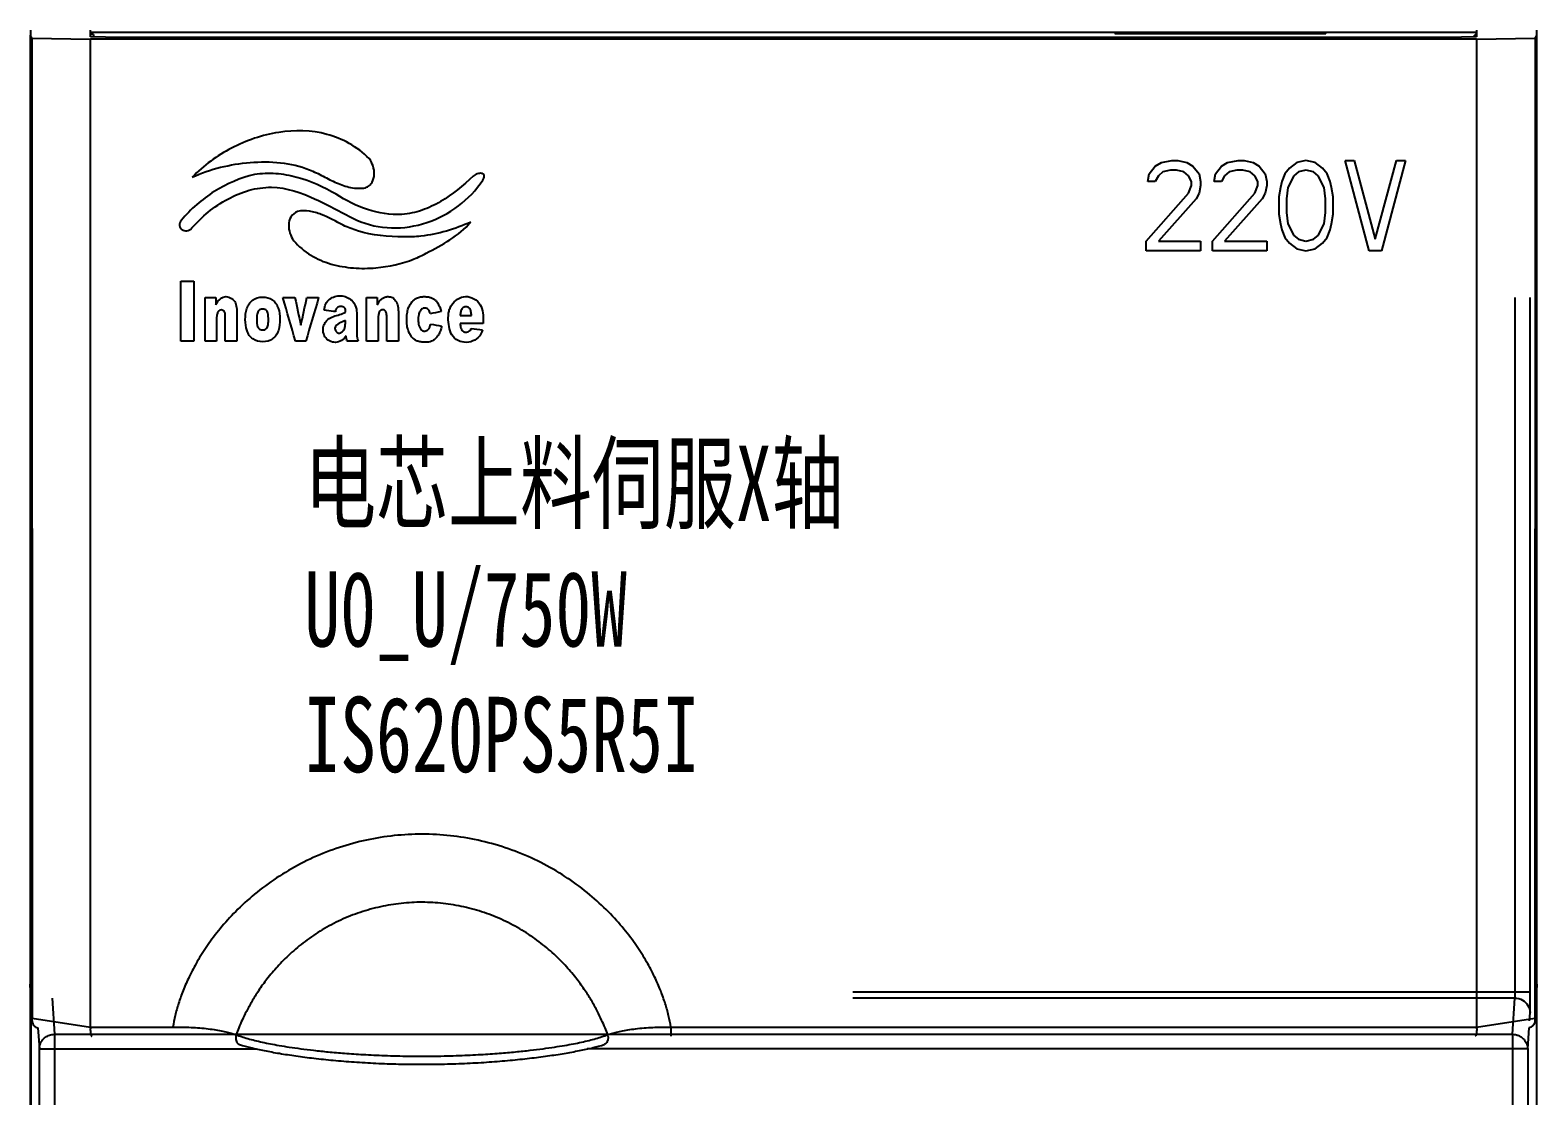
# Model space of a CAD drawing. Header units: millimetres. Extents: x 336 to 12810, y -1577 to 4105.
# Drawn here: x 7592.1 to 7642.1, y 1803.1 to 1838.4 of the extents above; entities that cross this region are included whole.
import ezdxf

# ---------------------------------------------------------------- set-up
doc = ezdxf.new("R2010")
doc.units = ezdxf.units.MM
doc.layers.add('03___PRT_ALL_CURVES', color=7, linetype='Continuous')
doc.layers.add('20_ALL_FEATURES', color=7, linetype='Continuous')
doc.styles.add('宋', font='', dxfattribs={"width": 0.7})
doc.styles.add('样式 8', font='arial.ttf', dxfattribs={"width": 0.6, "height": 2.5})
doc.styles.get('宋').set_extended_font_data('SimSun')

msp = doc.modelspace()

# ---------------------------------------------------------------- linework, layer by layer
at = {"color": 7, "linetype": 'Continuous'}
for p, q in [((7592.084, 1838.253), (7592.084, 1679.358)), ((7592.137, 1838.164), (7592.084, 1838.253)), ((7592.084, 1838.253), (7592.094, 1838.253)), ((7592.094, 1838.431), (7592.094, 1838.253)), ((7592.137, 1838.164), (7592.154, 1805.645)), ((7592.137, 1838.164), (7594.084, 1838.135)), ((7594.084, 1838.207), (7594.084, 1838.431)), ((7640.084, 1838.358), (7594.084, 1838.358)), ((7594.184, 1838.284), (7594.084, 1838.284)), ((7595.084, 1838.192), (7594.084, 1838.207)), ((7594.084, 1805.358), (7594.084, 1838.135)), ((7640.084, 1838.135), (7594.084, 1838.135)), ((7594.184, 1838.284), (7594.184, 1838.206)), ((7639.084, 1838.192), (7595.084, 1838.192)), ((7628.084, 1838.358), (7628.084, 1838.32)), ((7628.084, 1838.32), (7635.084, 1838.32)), ((7635.084, 1838.358), (7635.084, 1838.32)), ((7640.084, 1838.207), (7639.084, 1838.192)), ((7640.049, 1838.284), (7639.97, 1838.206)), ((7640.048, 1838.208), (7640.049, 1838.284)), ((7640.084, 1838.284), (7640.049, 1838.284)), ((7640.084, 1838.431), (7640.084, 1838.207)), ((7640.084, 1838.135), (7642.031, 1838.164)), ((7640.084, 1838.135), (7640.084, 1805.358)), ((7642.031, 1838.164), (7642.015, 1805.645)), ((7642.031, 1838.164), (7642.084, 1838.253)), ((7642.074, 1838.431), (7642.074, 1838.253)), ((7642.084, 1838.253), (7642.074, 1838.253)), ((7642.084, 1679.358), (7642.084, 1838.253)), ((7641.366, 1806.512), (7641.366, 1829.558)), ((7641.866, 1806.512), (7641.866, 1829.558)), ((7592.085, 1806.761), (7592.084, 1806.78)), ((7592.154, 1805.567), (7592.084, 1806.78)), ((7592.153, 1805.567), (7592.085, 1806.761)), ((7641.866, 1806.512), (7619.384, 1806.512)), ((7642.084, 1806.78), (7642.015, 1805.567)), ((7642.084, 1806.761), (7642.02, 1805.645)), ((7642.084, 1806.78), (7642.084, 1806.761)), ((7592.811, 1806.319), (7592.89, 1805.118)), ((7641.357, 1806.319), (7619.384, 1806.319)), ((7641.279, 1805.118), (7641.357, 1806.319)), ((7592.084, 1805.858), (7592.123, 1805.858)), ((7592.123, 1796.858), (7592.123, 1805.858)), ((7594.084, 1805.348), (7592.154, 1805.645)), ((7592.154, 1805.567), (7592.154, 1805.55)), ((7642.015, 1805.645), (7640.084, 1805.348)), ((7641.839, 1805.562), (7641.857, 1805.836)), ((7642.015, 1805.567), (7642.014, 1805.55)), ((7592.344, 1805.331), (7592.39, 1804.635)), ((7592.89, 1805.118), (7641.279, 1805.118)), ((7592.89, 1805.118), (7592.89, 1787.498)), ((7594.084, 1805.358), (7596.821, 1805.358)), ((7613.348, 1805.358), (7640.084, 1805.358)), ((7613.348, 1805.358), (7613.348, 1805.058)), ((7641.279, 1805.118), (7641.279, 1679.664)), ((7641.779, 1804.635), (7641.824, 1805.331)), ((7592.39, 1804.635), (7599.596, 1804.635)), ((7592.39, 1787.998), (7592.39, 1804.635)), ((7641.779, 1804.635), (7610.572, 1804.635)), ((7641.779, 1804.635), (7641.779, 1679.664))]:
    msp.add_line(p, q, dxfattribs=at)
for points, start_tangent, end_tangent in [([(7613.348, 1805.358), (7613.272, 1805.736), (7613.16, 1806.137), (7613.008, 1806.565), (7612.806, 1807.025), (7612.543, 1807.522), (7612.209, 1808.052), (7611.791, 1808.607), (7611.276, 1809.179), (7610.653, 1809.75), (7609.929, 1810.29), (7609.131, 1810.763), (7608.283, 1811.15), (7607.399, 1811.444), (7606.49, 1811.642), (7605.564, 1811.743), (7604.632, 1811.745), (7603.705, 1811.647), (7602.795, 1811.451), (7601.911, 1811.16), (7601.061, 1810.776), (7600.26, 1810.304), (7599.533, 1809.765), (7598.905, 1809.192), (7598.387, 1808.619), (7597.966, 1808.061), (7597.629, 1807.529), (7597.364, 1807.03), (7597.161, 1806.568), (7597.008, 1806.139), (7596.897, 1805.737), (7596.821, 1805.358)], (-0.158449, 0.987367), (-0.158453, -0.987366)), ([(7611.249, 1805.104), (7611.161, 1805.332), (7611.05, 1805.59), (7610.909, 1805.878), (7610.732, 1806.201), (7610.508, 1806.558), (7610.23, 1806.944), (7609.887, 1807.353), (7609.47, 1807.774), (7608.972, 1808.19), (7608.405, 1808.573), (7607.791, 1808.899), (7607.147, 1809.158), (7606.476, 1809.345), (7605.789, 1809.459), (7605.094, 1809.499), (7604.398, 1809.462), (7603.711, 1809.349), (7603.04, 1809.164), (7602.395, 1808.908), (7601.78, 1808.583), (7601.21, 1808.2), (7600.709, 1807.784), (7600.289, 1807.361), (7599.944, 1806.951), (7599.664, 1806.563), (7599.439, 1806.204), (7599.26, 1805.88), (7599.119, 1805.591), (7599.007, 1805.333), (7598.92, 1805.104)], (-0.336663, 0.941625), (-0.336661, -0.941626)), ([(7641.357, 1806.319), (7641.361, 1806.354), (7641.363, 1806.376), (7641.364, 1806.403), (7641.365, 1806.436), (7641.366, 1806.473), (7641.366, 1806.512)], (0.222501, 0.974932), (-0.000007, 1)), ([(7641.857, 1805.836), (7641.858, 1805.862), (7641.86, 1805.902), (7641.861, 1805.959), (7641.863, 1806.035), (7641.864, 1806.131), (7641.865, 1806.246), (7641.866, 1806.375), (7641.866, 1806.512)], (0.065022, 0.997884), (-0.000064, 1)), ([(7641.357, 1806.319), (7641.606, 1806.253), (7641.789, 1806.077), (7641.857, 1805.836)], (0.99999, -0.004364), (0.004676, -0.999989)), ([(7592.154, 1805.593), (7592.154, 1805.618), (7592.154, 1805.645)], (0.002955, 0.999996), (-0.000522, 1)), ([(7592.154, 1805.567), (7592.154, 1805.593)], (0.004788, 0.999989), (0.002955, 0.999996)), ([(7592.154, 1805.55), (7592.162, 1805.499), (7592.187, 1805.439), (7592.226, 1805.392), (7592.274, 1805.357), (7592.33, 1805.336), (7592.353, 1805.331)], (0.058249, -0.998302), (0.988517, -0.151107)), ([(7642.014, 1805.55), (7642.006, 1805.499), (7641.981, 1805.439), (7641.942, 1805.392), (7641.894, 1805.357), (7641.838, 1805.336), (7641.815, 1805.331)], (-0.058406, -0.998293), (-0.988508, -0.15117)), ([(7642.015, 1805.645), (7642.015, 1805.618), (7642.015, 1805.593)], (-0.000522, -1), (0.002955, -0.999996)), ([(7642.015, 1805.593), (7642.015, 1805.567)], (0.002955, -0.999996), (0.004788, -0.999989)), ([(7592.39, 1804.635), (7592.4, 1804.73), (7592.433, 1804.83), (7592.496, 1804.93), (7592.592, 1805.021), (7592.724, 1805.09), (7592.89, 1805.118)], (0.004676, 0.999989), (0.99999, 0.004364)), ([(7594.084, 1805.348), (7594.081, 1805.287), (7594.082, 1805.228), (7594.086, 1805.176), (7594.093, 1805.131), (7594.102, 1805.096), (7594.113, 1805.072), (7594.126, 1805.06), (7594.131, 1805.058)], (-0.064441, -0.997922), (0.992881, -0.119113)), ([(7594.084, 1805.348), (7594.084, 1805.352), (7594.084, 1805.355), (7594.084, 1805.358)], (0.064441, 0.997922), (0, 1)), ([(7596.821, 1805.358), (7597.075, 1805.359), (7597.353, 1805.352), (7597.642, 1805.335), (7597.925, 1805.309), (7598.188, 1805.274), (7598.424, 1805.233), (7598.626, 1805.189), (7598.792, 1805.144), (7598.92, 1805.104)], (0.999877, 0.015698), (0.946467, -0.3228)), ([(7598.92, 1805.104), (7598.907, 1805.024), (7598.911, 1804.947), (7598.932, 1804.879), (7598.966, 1804.825), (7599.013, 1804.788), (7599.036, 1804.779)], (-0.245809, -0.969318), (0.95301, -0.30294)), ([(7598.92, 1805.104), (7599.1, 1805.04), (7599.307, 1804.976), (7599.539, 1804.915), (7599.789, 1804.857), (7600.056, 1804.802), (7600.349, 1804.749), (7600.683, 1804.694), (7601.064, 1804.64), (7601.492, 1804.587), (7601.975, 1804.536), (7602.517, 1804.489), (7603.131, 1804.448), (7603.844, 1804.415), (7604.659, 1804.395), (7605.513, 1804.395), (7606.328, 1804.415), (7607.041, 1804.448), (7607.654, 1804.49), (7608.196, 1804.537), (7608.677, 1804.587), (7609.106, 1804.64), (7609.486, 1804.695), (7609.82, 1804.749), (7610.113, 1804.802), (7610.379, 1804.857), (7610.63, 1804.915), (7610.861, 1804.976), (7611.068, 1805.04), (7611.249, 1805.104)], (0.933783, -0.35784), (0.933783, 0.35784)), ([(7611.249, 1805.104), (7611.261, 1805.024), (7611.257, 1804.947), (7611.237, 1804.879), (7611.202, 1804.825), (7611.156, 1804.788), (7611.132, 1804.779)], (0.245794, -0.969322), (-0.953033, -0.302868)), ([(7611.249, 1805.104), (7611.377, 1805.145), (7611.543, 1805.189), (7611.745, 1805.234), (7611.981, 1805.274), (7612.244, 1805.309), (7612.527, 1805.335), (7612.815, 1805.352), (7613.094, 1805.359), (7613.348, 1805.358)], (0.946467, 0.322799), (0.999877, -0.015694)), ([(7640.084, 1805.348), (7640.087, 1805.287), (7640.086, 1805.228), (7640.082, 1805.176), (7640.076, 1805.131), (7640.067, 1805.096), (7640.055, 1805.072), (7640.042, 1805.06), (7640.037, 1805.058)], (0.064441, -0.997922), (-0.992805, -0.11974)), ([(7640.084, 1805.358), (7640.084, 1805.355), (7640.084, 1805.352), (7640.084, 1805.348)], (0, -1), (0.064441, -0.997922)), ([(7641.279, 1805.118), (7641.377, 1805.108), (7641.481, 1805.076), (7641.585, 1805.015), (7641.679, 1804.922), (7641.75, 1804.795), (7641.779, 1804.635)], (0.99999, -0.004364), (0.004676, -0.999989)), ([(7599.036, 1804.779), (7599.401, 1804.678), (7599.852, 1804.579), (7600.354, 1804.487), (7600.902, 1804.402), (7601.499, 1804.325), (7602.144, 1804.257), (7602.834, 1804.201), (7603.56, 1804.158), (7604.311, 1804.131), (7605.075, 1804.122), (7605.84, 1804.131), (7606.592, 1804.157), (7607.32, 1804.2), (7608.013, 1804.256), (7608.66, 1804.324), (7609.258, 1804.401), (7609.808, 1804.486), (7610.311, 1804.578), (7610.764, 1804.677), (7611.132, 1804.779)], (0.953081, -0.302715), (0.953092, 0.302681))]:
    msp.add_spline(points, degree=3, dxfattribs=dict(at, start_tangent=start_tangent, end_tangent=end_tangent))
at = {"layer": '03___PRT_ALL_CURVES', "color": 7, "linetype": 'Continuous'}
for p, q in [((7629.423, 1833.918), (7629.623, 1834.046)), ((7629.623, 1834.046), (7629.973, 1834.109)), ((7629.973, 1834.109), (7630.173, 1834.109)), ((7630.173, 1834.109), (7630.473, 1834.046)), ((7630.473, 1834.046), (7630.673, 1833.918)), ((7631.623, 1833.918), (7631.823, 1834.046)), ((7631.823, 1834.046), (7632.173, 1834.109)), ((7632.173, 1834.109), (7632.373, 1834.109)), ((7632.373, 1834.109), (7632.673, 1834.046)), ((7632.673, 1834.046), (7632.873, 1833.918)), ((7634.123, 1834.046), (7633.873, 1833.854)), ((7634.423, 1834.109), (7634.123, 1834.046)), ((7634.723, 1834.046), (7634.423, 1834.109)), ((7634.973, 1833.854), (7634.723, 1834.046)), ((7636.523, 1831.109), (7635.723, 1834.109)), ((7635.723, 1834.109), (7636.023, 1834.109)), ((7636.023, 1834.109), (7636.723, 1831.492)), ((7636.723, 1831.492), (7637.423, 1834.109)), ((7637.723, 1834.109), (7636.923, 1831.109)), ((7637.423, 1834.109), (7637.723, 1834.109)), ((7629.173, 1833.407), (7629.223, 1833.663)), ((7629.223, 1833.663), (7629.423, 1833.918)), ((7629.523, 1833.599), (7629.423, 1833.407)), ((7629.673, 1833.726), (7629.523, 1833.599)), ((7629.923, 1833.79), (7629.673, 1833.726)), ((7630.123, 1833.79), (7629.923, 1833.79)), ((7630.373, 1833.726), (7630.123, 1833.79)), ((7630.523, 1833.599), (7630.373, 1833.726)), ((7630.623, 1833.407), (7630.523, 1833.599)), ((7630.673, 1833.918), (7630.873, 1833.663)), ((7630.873, 1833.663), (7630.923, 1833.407)), ((7631.373, 1833.407), (7631.423, 1833.663)), ((7631.423, 1833.663), (7631.623, 1833.918)), ((7631.723, 1833.599), (7631.623, 1833.407)), ((7631.873, 1833.726), (7631.723, 1833.599)), ((7632.123, 1833.79), (7631.873, 1833.726)), ((7632.323, 1833.79), (7632.123, 1833.79)), ((7632.573, 1833.726), (7632.323, 1833.79)), ((7632.723, 1833.599), (7632.573, 1833.726)), ((7632.823, 1833.407), (7632.723, 1833.599)), ((7632.873, 1833.918), (7633.073, 1833.663)), ((7633.073, 1833.663), (7633.123, 1833.407)), ((7633.723, 1833.663), (7633.623, 1833.407)), ((7633.873, 1833.854), (7633.723, 1833.663)), ((7634.023, 1833.599), (7633.823, 1833.216)), ((7634.173, 1833.726), (7634.023, 1833.599)), ((7634.423, 1833.79), (7634.173, 1833.726)), ((7634.673, 1833.726), (7634.423, 1833.79)), ((7634.823, 1833.599), (7634.673, 1833.726)), ((7635.023, 1833.216), (7634.823, 1833.599)), ((7635.123, 1833.663), (7634.973, 1833.854)), ((7635.223, 1833.407), (7635.123, 1833.663)), ((7629.123, 1831.428), (7630.523, 1833.024)), ((7629.423, 1833.407), (7629.173, 1833.407)), ((7630.523, 1833.024), (7630.623, 1833.28)), ((7630.623, 1833.28), (7630.623, 1833.407)), ((7630.873, 1833.024), (7630.773, 1832.833)), ((7630.923, 1833.28), (7630.873, 1833.024)), ((7630.923, 1833.407), (7630.923, 1833.28)), ((7631.323, 1831.428), (7632.723, 1833.024)), ((7631.623, 1833.407), (7631.373, 1833.407)), ((7632.723, 1833.024), (7632.823, 1833.28)), ((7632.823, 1833.28), (7632.823, 1833.407)), ((7633.073, 1833.024), (7632.973, 1832.833)), ((7633.123, 1833.28), (7633.073, 1833.024)), ((7633.123, 1833.407), (7633.123, 1833.28)), ((7633.573, 1833.216), (7633.523, 1832.897)), ((7633.623, 1833.407), (7633.573, 1833.216)), ((7633.823, 1833.216), (7633.773, 1832.833)), ((7635.073, 1832.833), (7635.023, 1833.216)), ((7635.273, 1833.216), (7635.223, 1833.407)), ((7635.323, 1832.897), (7635.273, 1833.216)), ((7630.773, 1832.833), (7629.523, 1831.428)), ((7632.973, 1832.833), (7631.723, 1831.428)), ((7633.523, 1832.897), (7633.523, 1832.322)), ((7633.773, 1832.833), (7633.773, 1832.386)), ((7635.073, 1832.386), (7635.073, 1832.833)), ((7635.323, 1832.322), (7635.323, 1832.897)), ((7633.523, 1832.322), (7633.573, 1832.003)), ((7633.573, 1832.003), (7633.623, 1831.811)), ((7633.773, 1832.386), (7633.823, 1832.003)), ((7633.823, 1832.003), (7634.023, 1831.62)), ((7634.823, 1831.62), (7635.023, 1832.003)), ((7635.023, 1832.003), (7635.073, 1832.386)), ((7635.223, 1831.811), (7635.273, 1832.003)), ((7635.273, 1832.003), (7635.323, 1832.322)), ((7633.623, 1831.811), (7633.723, 1831.556)), ((7633.723, 1831.556), (7633.873, 1831.365)), ((7634.023, 1831.62), (7634.173, 1831.492)), ((7634.673, 1831.492), (7634.823, 1831.62)), ((7634.973, 1831.365), (7635.123, 1831.556)), ((7635.123, 1831.556), (7635.223, 1831.811)), ((7629.123, 1831.109), (7629.123, 1831.428)), ((7630.923, 1831.109), (7629.123, 1831.109)), ((7629.523, 1831.428), (7630.923, 1831.428)), ((7630.923, 1831.428), (7630.923, 1831.109)), ((7631.323, 1831.109), (7631.323, 1831.428)), ((7633.123, 1831.109), (7631.323, 1831.109)), ((7631.723, 1831.428), (7633.123, 1831.428)), ((7633.123, 1831.428), (7633.123, 1831.109)), ((7633.873, 1831.365), (7634.123, 1831.173)), ((7634.123, 1831.173), (7634.423, 1831.109)), ((7634.173, 1831.492), (7634.423, 1831.428)), ((7634.423, 1831.428), (7634.673, 1831.492)), ((7634.423, 1831.109), (7634.723, 1831.173)), ((7634.723, 1831.173), (7634.973, 1831.365)), ((7636.923, 1831.109), (7636.523, 1831.109))]:
    msp.add_line(p, q, dxfattribs=at)
at = {"layer": '20_ALL_FEATURES', "color": 7, "linetype": 'Continuous'}
for points, start_tangent, end_tangent in [([(7603.336, 1834.171, 48.994), (7602.672, 1834.674, 49.008), (7601.932, 1834.974, 49.017), (7600.333, 1835.04, 49.019), (7598.768, 1834.517, 49.004), (7597.464, 1833.553, 48.975)], (-0.709681, 0.704213, 0.020901), (-0.69443, -0.719243, -0.021347)), ([(7597.464, 1833.553, 48.975), (7599.385, 1834.04, 48.99), (7601.353, 1833.8, 48.982), (7601.807, 1833.585, 48.976), (7602.256, 1833.364, 48.97), (7602.719, 1833.213, 48.965), (7603.217, 1833.203, 48.965)], (0.907304, 0.42029, 0.012474), (0.986774, 0.162031, 0.004809)), ([(7603.217, 1833.203, 48.965), (7603.343, 1833.279, 48.967), (7603.431, 1833.383, 48.97), (7603.505, 1833.643, 48.978), (7603.464, 1833.925, 48.986), (7603.336, 1834.171, 48.994)], (0.925982, 0.377402, 0.011201), (-0.614554, 0.788528, 0.023403)), ([(7599.53, 1833.639, 48.978), (7598.195, 1833.078, 48.961), (7597.103, 1832.125, 48.933)], (-0.974455, -0.224484, -0.006663), (-0.643609, -0.765018, -0.022705)), ([(7602.239, 1832.985, 48.958), (7600.935, 1833.545, 48.975), (7600.239, 1833.668, 48.979), (7599.53, 1833.639, 48.978)], (-0.867538, 0.497152, 0.014755), (-0.986865, -0.161475, -0.004792)), ([(7606.784, 1833.588, 48.976), (7605.706, 1832.747, 48.951), (7605.09, 1832.458, 48.943), (7604.421, 1832.317, 48.938)], (-0.72364, -0.689874, -0.020475), (-0.997096, -0.076127, -0.002259)), ([(7607.104, 1833.459, 48.972), (7607.149, 1833.55, 48.975), (7607.151, 1833.616, 48.977), (7607.12, 1833.658, 48.978), (7607.066, 1833.679, 48.979), (7606.996, 1833.681, 48.979), (7606.92, 1833.665, 48.978), (7606.784, 1833.588, 48.976)], (0.545673, 0.837629, 0.02486), (-0.72364, -0.689874, -0.020475)), ([(7597.45, 1831.868, 48.925), (7597.997, 1832.396, 48.941), (7598.643, 1832.828, 48.954), (7599.352, 1833.118, 48.962), (7600.09, 1833.218, 48.965), (7601.547, 1832.829, 48.954), (7602.924, 1832.132, 48.933)], (0.655413, 0.754938, 0.022406), (0.900227, -0.435229, -0.012917)), ([(7602.924, 1832.132, 48.933), (7604.078, 1831.871, 48.925), (7605.244, 1832.048, 48.93), (7606.295, 1832.599, 48.947), (7607.104, 1833.459, 48.972)], (0.910828, -0.412604, -0.012246), (0.545673, 0.837629, 0.02486)), ([(7604.421, 1832.317, 48.938), (7603.28, 1832.481, 48.943), (7602.239, 1832.985, 48.958)], (-0.999078, -0.042916, -0.001274), (-0.839082, 0.543766, 0.016139)), ([(7597.103, 1832.125, 48.933), (7597.042, 1831.949, 48.928), (7597.123, 1831.816, 48.924), (7597.28, 1831.774, 48.922), (7597.45, 1831.868, 48.925)], (-0.643609, -0.765018, -0.022705), (0.655413, 0.754938, 0.022406)), ([(7600.954, 1832.415, 48.941), (7600.738, 1832.232, 48.936), (7600.665, 1831.973, 48.928), (7600.707, 1831.693, 48.92), (7600.835, 1831.446, 48.913)], (-0.920511, -0.390544, -0.011591), (0.606604, -0.794654, -0.023585)), ([(7602.474, 1831.96, 48.928), (7601.741, 1832.319, 48.939), (7601.354, 1832.427, 48.942), (7600.954, 1832.415, 48.941)], (-0.89622, 0.443414, 0.01316), (-0.976807, -0.214029, -0.006352)), ([(7606.706, 1832.065, 48.931), (7605.053, 1831.598, 48.917), (7604.478, 1831.573, 48.916)], (-0.913157, -0.407428, -0.012092), (-0.999716, 0.023814, 0.000707)), ([(7605.224, 1831.029, 48.9), (7606.016, 1831.478, 48.914), (7606.706, 1832.065, 48.931)], (0.879947, 0.474863, 0.014094), (0.641014, 0.767191, 0.02277)), ([(7604.478, 1831.573, 48.916), (7602.953, 1831.773, 48.922), (7602.474, 1831.96, 48.928)], (-0.999998, 0.00219, 0.000065), (-0.899181, 0.437385, 0.012981)), ([(7600.835, 1831.446, 48.913), (7601.399, 1830.964, 48.898), (7602.076, 1830.673, 48.89), (7602.813, 1830.542, 48.886), (7603.555, 1830.545, 48.886)], (0.640583, -0.767551, -0.02278), (0.996649, 0.081765, 0.002427)), ([(7603.555, 1830.545, 48.886), (7604.829, 1830.841, 48.895), (7605.224, 1831.029, 48.9)], (0.9953, 0.0968, 0.002873), (0.871745, 0.489745, 0.014535)), ([(7597.084, 1830.109, 48.873), (7597.512, 1830.109, 48.873)], (1, 0), (1, 0)), ([(7597.084, 1828.109, 48.814), (7597.084, 1830.109, 48.873)], (0, 0.99956, 0.029666), (0, 0.99956, 0.029666)), ([(7597.512, 1830.109, 48.873), (7597.512, 1828.109, 48.814)], (0, -0.99956, -0.029666), (0, -0.99956, -0.029666)), ([(7597.888, 1829.558, 48.857), (7598.245, 1829.558, 48.857)], (1, 0), (1, 0)), ([(7597.888, 1828.109, 48.814), (7597.888, 1829.558, 48.857)], (0, 0.99956, 0.029666), (0, 0.99956, 0.029666)), ([(7598.245, 1829.322, 48.85), (7598.365, 1829.487, 48.854), (7598.535, 1829.585, 48.857), (7598.726, 1829.556, 48.857), (7598.874, 1829.425, 48.853), (7598.935, 1829.234, 48.847), (7598.947, 1829.03, 48.841)], (0.44599, 0.894644, 0.026552), (0.042716, -0.998648, -0.029639)), ([(7598.245, 1829.558, 48.857), (7598.245, 1829.322, 48.85)], (0, -0.99956, -0.029666), (0, -0.99956, -0.029666)), ([(7599.223, 1828.83, 48.835), (7599.277, 1829.2, 48.846), (7599.353, 1829.355, 48.851), (7599.468, 1829.475, 48.854), (7599.798, 1829.575, 48.857), (7600.128, 1829.482, 48.854), (7600.243, 1829.364, 48.851), (7600.319, 1829.21, 48.846), (7600.374, 1828.839, 48.835)], (-0.0042, 0.999551, 0.029666), (0.003289, -0.999554, -0.029666)), ([(7600.89, 1828.109, 48.814), (7600.473, 1829.558, 48.857)], (-0.276553, 0.960576, 0.028509), (-0.276553, 0.960576, 0.028509)), ([(7600.473, 1829.558, 48.857), (7600.873, 1829.558, 48.857)], (1, 0), (1, 0)), ([(7600.873, 1829.558, 48.857), (7601.068, 1828.64, 48.829)], (0.207229, -0.977862, -0.029022), (0.207229, -0.977862, -0.029022)), ([(7601.068, 1828.64, 48.829), (7601.269, 1829.558, 48.857)], (0.213843, 0.976438, 0.02898), (0.213843, 0.976438, 0.02898)), ([(7601.657, 1829.558, 48.857), (7601.231, 1828.109, 48.814)], (-0.281868, -0.959031, -0.028463), (-0.281868, -0.959031, -0.028463)), ([(7601.269, 1829.558, 48.857), (7601.657, 1829.558, 48.857)], (1, 0), (1, 0)), ([(7601.845, 1829.145, 48.844), (7601.897, 1829.355, 48.851), (7602.022, 1829.505, 48.855), (7602.195, 1829.592, 48.858), (7602.391, 1829.616, 48.858), (7602.755, 1829.469, 48.854), (7602.875, 1829.297, 48.849), (7602.92, 1829.057, 48.842)], (0.034094, 0.998979, 0.029649), (0, -0.99956, -0.029666)), ([(7603.244, 1828.109, 48.814), (7603.244, 1829.558, 48.857)], (0, 0.99956, 0.029666), (0, 0.99956, 0.029666)), ([(7603.244, 1829.558, 48.857), (7603.602, 1829.558, 48.857)], (1, 0), (1, 0)), ([(7603.602, 1829.322, 48.85), (7603.683, 1829.446, 48.853), (7603.724, 1829.493, 48.855), (7603.765, 1829.529, 48.856), (7603.808, 1829.556, 48.857), (7603.856, 1829.575, 48.857), (7603.965, 1829.591, 48.858)], (0.484719, 0.874285, 0.025948), (1, 0)), ([(7603.602, 1829.558, 48.857), (7603.602, 1829.322, 48.85)], (0, -0.99956, -0.029666), (0, -0.99956, -0.029666)), ([(7603.965, 1829.591, 48.858), (7604.107, 1829.557, 48.857), (7604.214, 1829.454, 48.853)], (1, 0), (0.550527, -0.83445, -0.024766)), ([(7604.74, 1829.395, 48.852), (7604.808, 1829.471, 48.854), (7604.842, 1829.5, 48.855), (7604.878, 1829.524, 48.856), (7604.938, 1829.553, 48.856), (7605.006, 1829.574, 48.857), (7605.081, 1829.587, 48.857), (7605.122, 1829.59, 48.858), (7605.165, 1829.591, 48.858), (7605.225, 1829.589, 48.858), (7605.281, 1829.583, 48.857), (7605.381, 1829.559, 48.857), (7605.468, 1829.52, 48.855), (7605.539, 1829.464, 48.854)], (0.612139, 0.790402, 0.023459), (0.711957, -0.701914, -0.020832)), ([(7606.005, 1829.177, 48.845), (7606.066, 1829.306, 48.849), (7606.535, 1829.596, 48.858), (7606.808, 1829.522, 48.856), (7607.015, 1829.323, 48.85), (7607.104, 1829.05, 48.842), (7607.123, 1828.759, 48.833)], (0.32361, 0.945774, 0.02807), (0.029423, -0.999127, -0.029653)), ([(7598.561, 1828.906, 48.837), (7598.56, 1829, 48.84), (7598.534, 1829.088, 48.843), (7598.462, 1829.142, 48.844), (7598.377, 1829.144, 48.844), (7598.317, 1829.082, 48.842), (7598.285, 1828.99, 48.84), (7598.272, 1828.805, 48.834)], (0, 0.99956, 0.029666), (0, -0.99956, -0.029666)), ([(7598.947, 1829.03, 48.841), (7598.947, 1828.109, 48.814)], (0, -0.99956, -0.029666), (0, -0.99956, -0.029666)), ([(7599.989, 1828.767, 48.833), (7599.989, 1828.829, 48.835), (7599.981, 1829.002, 48.84), (7599.927, 1829.13, 48.844), (7599.8, 1829.176, 48.845), (7599.673, 1829.131, 48.844), (7599.617, 1829.004, 48.84), (7599.608, 1828.831, 48.835)], (0.007728, 0.99953, 0.029665), (-0.002632, -0.999556, -0.029666)), ([(7602.212, 1829.089, 48.843), (7602.154, 1829.098, 48.843), (7601.845, 1829.145, 48.844)], (-0.988597, 0.150517, 0.004467), (-0.988597, 0.150517, 0.004467)), ([(7601.879, 1828.734, 48.832), (7601.967, 1828.829, 48.835), (7602.149, 1828.932, 48.838), (7602.545, 1829.077, 48.842)], (0.571939, 0.819935, 0.024335), (0.828026, 0.560443, 0.016634)), ([(7602.216, 1829.133, 48.844), (7602.212, 1829.089, 48.843)], (-0.226212, -0.973649, -0.028897), (0.046429, -0.998482, -0.029634)), ([(7602.545, 1829.077, 48.842), (7602.549, 1829.162, 48.845), (7602.52, 1829.221, 48.847), (7602.4, 1829.264, 48.848), (7602.33, 1829.251, 48.847), (7602.269, 1829.216, 48.846), (7602.226, 1829.162, 48.845), (7602.216, 1829.133, 48.844)], (0.245556, 0.968956, 0.028758), (-0.226212, -0.973649, -0.028897)), ([(7602.92, 1829.057, 48.842), (7602.92, 1828.418, 48.823)], (0, -0.99956, -0.029666), (0, -0.99956, -0.029666)), ([(7603.672, 1829.079, 48.842), (7603.64, 1828.973, 48.839), (7603.629, 1828.805, 48.834)], (-0.495771, -0.868071, -0.025764), (0, -0.99956, -0.029666)), ([(7603.918, 1828.906, 48.837), (7603.91, 1829.022, 48.841), (7603.899, 1829.066, 48.842), (7603.883, 1829.099, 48.843), (7603.864, 1829.124, 48.844), (7603.841, 1829.142, 48.844), (7603.815, 1829.152, 48.845), (7603.785, 1829.156, 48.845), (7603.752, 1829.151, 48.845), (7603.722, 1829.137, 48.844), (7603.672, 1829.079, 48.842)], (0, 0.99956, 0.029666), (-0.491563, -0.870459, -0.025835)), ([(7604.214, 1829.454, 48.853), (7604.282, 1829.279, 48.848), (7604.304, 1829.03, 48.841)], (0.548821, -0.835572, -0.024799), (0, -0.99956, -0.029666)), ([(7604.304, 1829.03, 48.841), (7604.304, 1828.109, 48.814)], (0, -0.99956, -0.029666), (0, -0.99956, -0.029666)), ([(7604.625, 1828.483, 48.825), (7604.606, 1828.553, 48.827), (7604.592, 1828.634, 48.829), (7604.584, 1828.725, 48.832), (7604.582, 1828.775, 48.833), (7604.581, 1828.827, 48.835), (7604.582, 1828.882, 48.837), (7604.584, 1828.934, 48.838), (7604.594, 1829.032, 48.841), (7604.611, 1829.12, 48.844), (7604.634, 1829.199, 48.846)], (-0.318454, 0.947521, 0.028122), (0.336156, 0.941392, 0.02794)), ([(7604.634, 1829.199, 48.846), (7604.655, 1829.253, 48.848), (7604.74, 1829.395, 48.852)], (0.334261, 0.942066, 0.02796), (0.612946, 0.789777, 0.02344)), ([(7605.176, 1829.21, 48.846), (7605.09, 1829.185, 48.846), (7605.054, 1829.155, 48.845), (7605.022, 1829.111, 48.843), (7604.978, 1828.987, 48.84), (7604.963, 1828.812, 48.834)], (-1, 0), (0, -0.99956, -0.029666)), ([(7605.359, 1829.023, 48.841), (7605.297, 1829.163, 48.845), (7605.244, 1829.198, 48.846), (7605.176, 1829.21, 48.846)], (-0.17892, 0.983431, 0.029188), (-1, 0)), ([(7605.72, 1829.093, 48.843), (7605.359, 1829.023, 48.841)], (-0.982039, -0.188593, -0.005597), (-0.982039, -0.188593, -0.005597)), ([(7605.539, 1829.464, 48.854), (7605.599, 1829.393, 48.852), (7605.72, 1829.093, 48.843)], (0.712802, -0.701057, -0.020807), (0.206721, -0.977969, -0.029025)), ([(7607.101, 1828.485, 48.825), (7606.954, 1828.239, 48.817), (7606.709, 1828.095, 48.813), (7606.42, 1828.088, 48.813), (7606.168, 1828.212, 48.817), (7605.965, 1828.742, 48.832), (7605.971, 1829.039, 48.841), (7606.005, 1829.177, 48.845)], (-0.283787, -0.958465, -0.028447), (0.32361, 0.945774, 0.02807)), ([(7606.732, 1828.962, 48.839), (7606.714, 1829.094, 48.843), (7606.66, 1829.209, 48.846), (7606.546, 1829.25, 48.847), (7606.431, 1829.207, 48.846), (7606.373, 1829.093, 48.843), (7606.354, 1828.962, 48.839)], (-0.113372, 0.993115, 0.029475), (-0.098388, -0.99471, -0.029522)), ([(7598.272, 1828.805, 48.834), (7598.272, 1828.109, 48.814)], (0, -0.99956, -0.029666), (0, -0.99956, -0.029666)), ([(7598.561, 1828.109, 48.814), (7598.561, 1828.906, 48.837)], (0, 0.99956, 0.029666), (0, 0.99956, 0.029666)), ([(7600.374, 1828.839, 48.835), (7600.321, 1828.468, 48.824), (7600.246, 1828.312, 48.82), (7600.132, 1828.193, 48.816), (7599.804, 1828.093, 48.813), (7599.473, 1828.187, 48.816), (7599.358, 1828.305, 48.819), (7599.281, 1828.46, 48.824), (7599.223, 1828.83, 48.835)], (0.003289, -0.999554, -0.029666), (-0.0042, 0.999551, 0.029666)), ([(7599.608, 1828.831, 48.835), (7599.616, 1828.658, 48.83), (7599.672, 1828.53, 48.826), (7599.799, 1828.484, 48.825), (7599.926, 1828.528, 48.826), (7599.981, 1828.656, 48.83), (7599.989, 1828.767, 48.833)], (-0.002632, -0.999556, -0.029666), (0.007728, 0.99953, 0.029665)), ([(7602.567, 1828.287, 48.819), (7602.218, 1828.074, 48.813), (7602.019, 1828.12, 48.814), (7601.868, 1828.262, 48.818), (7601.807, 1828.464, 48.824), (7601.842, 1828.67, 48.83), (7601.879, 1828.734, 48.832)], (-0.540513, -0.840965, -0.024959), (0.571939, 0.819935, 0.024335)), ([(7602.545, 1828.797, 48.834), (7602.339, 1828.709, 48.831), (7602.2, 1828.549, 48.827), (7602.231, 1828.446, 48.824), (7602.315, 1828.384, 48.822), (7602.381, 1828.392, 48.822)], (-0.855315, -0.51788, -0.01537), (0.93821, 0.345915, 0.010267)), ([(7602.381, 1828.392, 48.822), (7602.416, 1828.408, 48.822), (7602.499, 1828.492, 48.825), (7602.537, 1828.597, 48.828), (7602.545, 1828.708, 48.831)], (0.93821, 0.345915, 0.010267), (0.013515, 0.999469, 0.029664)), ([(7602.545, 1828.708, 48.831), (7602.545, 1828.797, 48.834)], (0, 0.99956, 0.029666), (0, 0.99956, 0.029666)), ([(7603.629, 1828.805, 48.834), (7603.629, 1828.109, 48.814)], (0, -0.99956, -0.029666), (0, -0.99956, -0.029666)), ([(7603.918, 1828.109, 48.814), (7603.918, 1828.906, 48.837)], (0, 0.99956, 0.029666), (0, 0.99956, 0.029666)), ([(7604.963, 1828.812, 48.834), (7604.967, 1828.728, 48.832), (7605.022, 1828.541, 48.826)], (0, -0.99956, -0.029666), (0.532514, -0.846048, -0.02511)), ([(7605.022, 1828.541, 48.826), (7605.088, 1828.471, 48.824), (7605.128, 1828.454, 48.824), (7605.171, 1828.448, 48.824), (7605.207, 1828.451, 48.824), (7605.24, 1828.462, 48.824), (7605.298, 1828.504, 48.825), (7605.343, 1828.575, 48.827), (7605.375, 1828.676, 48.83)], (0.53236, -0.846145, -0.025113), (0.214958, 0.976193, 0.028973)), ([(7605.375, 1828.676, 48.83), (7605.74, 1828.616, 48.829)], (0.986706, -0.162442, -0.004821), (0.986706, -0.162442, -0.004821)), ([(7605.74, 1828.616, 48.829), (7605.7, 1828.462, 48.824), (7605.641, 1828.33, 48.82), (7605.562, 1828.222, 48.817), (7605.465, 1828.142, 48.815)], (-0.178314, -0.98354, -0.029191), (-0.847882, -0.529952, -0.015729)), ([(7607.123, 1828.696, 48.831), (7606.353, 1828.696, 48.831)], (-1, 0), (-1, 0)), ([(7606.353, 1828.696, 48.831), (7606.383, 1828.541, 48.826), (7606.473, 1828.423, 48.823), (7606.618, 1828.424, 48.823), (7606.723, 1828.535, 48.826)], (0.044522, -0.998569, -0.029637), (0.275372, 0.960915, 0.028519)), ([(7606.354, 1828.962, 48.839), (7606.732, 1828.962, 48.839)], (1, 0), (1, 0)), ([(7606.723, 1828.535, 48.826), (7607.101, 1828.485, 48.825)], (0.991271, -0.131784, -0.003911), (0.991271, -0.131784, -0.003911)), ([(7607.123, 1828.759, 48.833), (7607.123, 1828.696, 48.831)], (0, -0.99956, -0.029666), (0, -0.99956, -0.029666)), ([(7597.512, 1828.109, 48.814), (7597.084, 1828.109, 48.814)], (-1, 0), (-1, 0)), ([(7598.272, 1828.109, 48.814), (7597.888, 1828.109, 48.814)], (-1, 0), (-1, 0)), ([(7598.947, 1828.109, 48.814), (7598.561, 1828.109, 48.814)], (-1, 0), (-1, 0)), ([(7601.231, 1828.109, 48.814), (7600.89, 1828.109, 48.814)], (-1, 0), (-1, 0)), ([(7602.608, 1828.109, 48.814), (7602.567, 1828.287, 48.819)], (-0.399526, 0.916318, 0.027196), (-0.078638, 0.996464, 0.029574)), ([(7602.969, 1828.109, 48.814), (7602.608, 1828.109, 48.814)], (-1, 0), (-1, 0)), ([(7602.92, 1828.418, 48.823), (7602.923, 1828.327, 48.82), (7602.925, 1828.289, 48.819), (7602.929, 1828.257, 48.818), (7602.935, 1828.226, 48.817), (7602.944, 1828.191, 48.816), (7602.969, 1828.109, 48.814)], (0, -0.99956, -0.029666), (0.320128, -0.946957, -0.028105)), ([(7603.629, 1828.109, 48.814), (7603.244, 1828.109, 48.814)], (-1, 0), (-1, 0)), ([(7604.304, 1828.109, 48.814), (7603.918, 1828.109, 48.814)], (-1, 0), (-1, 0)), ([(7605.193, 1828.075, 48.813), (7605.046, 1828.086, 48.813), (7604.983, 1828.1, 48.813), (7604.927, 1828.118, 48.814), (7604.876, 1828.143, 48.815), (7604.828, 1828.175, 48.816), (7604.785, 1828.213, 48.817), (7604.745, 1828.257, 48.818), (7604.676, 1828.362, 48.821), (7604.625, 1828.483, 48.825)], (-1, 0), (-0.314173, 0.948948, 0.028164)), ([(7605.465, 1828.142, 48.815), (7605.408, 1828.113, 48.814), (7605.193, 1828.075, 48.813)], (-0.84917, -0.527888, -0.015667), (-1, 0))]:
    msp.add_spline(points, degree=3, dxfattribs=dict(at, start_tangent=start_tangent, end_tangent=end_tangent))

# ---------------------------------------------------------------- texts
at = {"lineweight": 0, "style": '样式 8', "width": 0.4}
msp.add_text('SEV 04', height=20, rotation=60, dxfattribs=at).set_placement((7619.943, 1837.709))
at = {"lineweight": 0, "insert": (7601.18, 1824.65), "char_height": 2.5, "width": 22.38818, "attachment_point": 1, "style": '宋'}
msp.add_mtext('电芯上料伺服X轴\\PU0_U/750W\\PIS620PS5R5I', dxfattribs=at)

doc.saveas('drawing.dxf')
